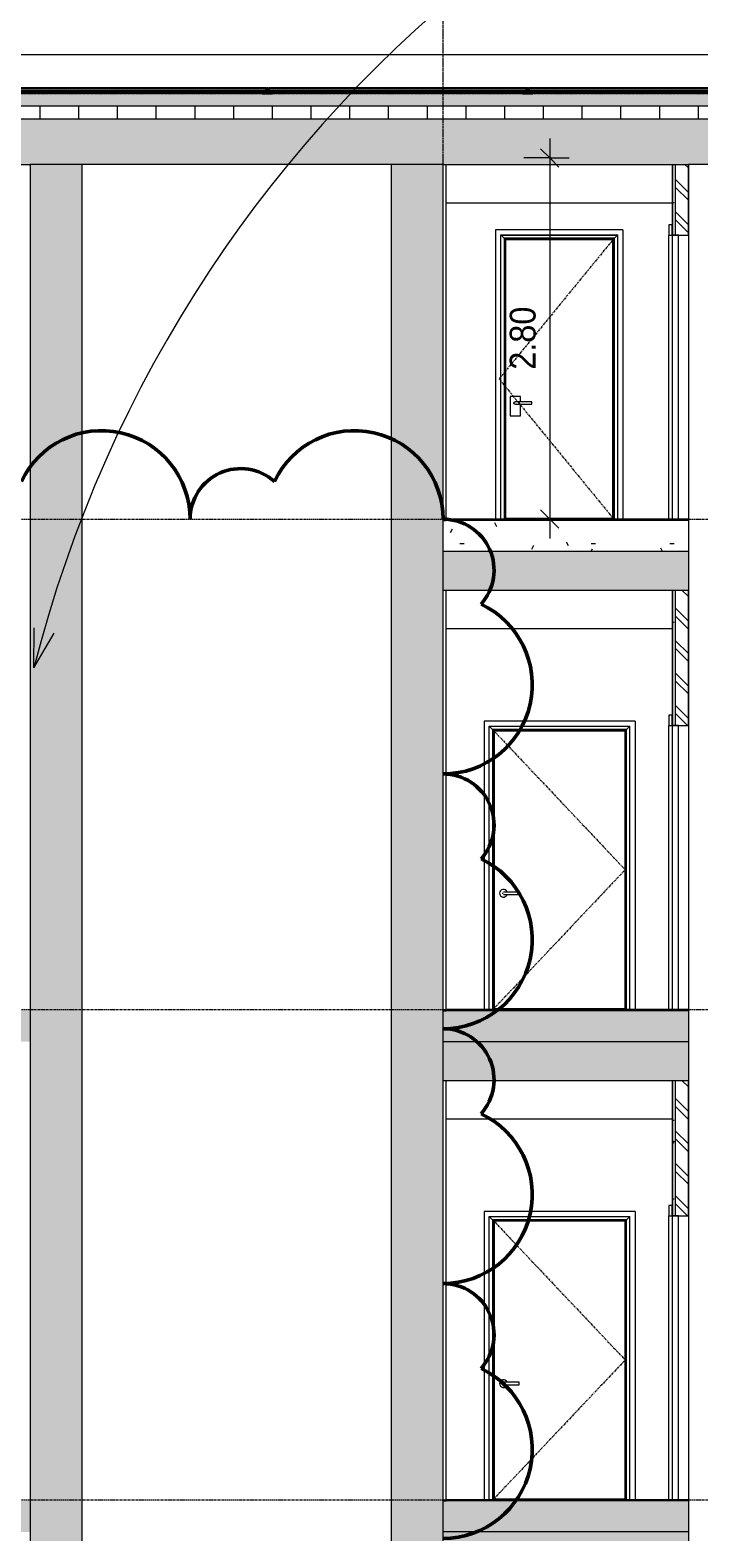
# Model space of a CAD drawing. Header units: millimetres. Extents: x 78096 to 288885, y -20632 to 149556.
# Drawn here: x 224384 to 229567, y 130450 to 142091 of the extents above; entities that cross this region are included whole.
import ezdxf

# ---------------------------------------------------------------- set-up
doc = ezdxf.new("R2010")
doc.units = ezdxf.units.MM
doc.linetypes.add('Centre', pattern=[31.75, 6.35, -4.7625, 15.875, -4.7625])
doc.linetypes.add('Grid Line', pattern=[22.225, 12.7, -3.175, 3.175, -3.175])
for name, color, linetype, lineweight in [('A-ANNO-DIMS', 211, 'Continuous', 9), ('A-ANNO-DIMS-100', 211, 'Continuous', 9), ('A-DETL', 90, 'Continuous', 9), ('A-DETL-GENF', 92, 'Continuous', 9), ('A-DOOR', 31, 'Continuous', 9), ('A-DOOR-FRAM', 31, 'Continuous', 9), ('A-FLOR-FNSH', 192, 'Continuous', 35), ('A-FLOR-LEVL', 51, 'Continuous', 9), ('A-FLOR-MCUT', 51, 'Continuous', 9), ('A-FLOR-PATT', 8, 'Continuous', 35), ('A-GENM', 13, 'Continuous', 9), ('A-WALL', 113, 'Continuous', 9), ('A-WALL-FNSH', 113, 'Continuous', 25), ('A-WALL-PATT', 111, 'Continuous', 25), ('G-ANNO-REVC', 71, 'Continuous', 50), ('G-ANNO-TEXT', 231, 'Continuous', 9), ('S-BEAM', 12, 'Continuous', 9), ('S-COLS', 52, 'Continuous', 9), ('S-GRID', 1, 'Continuous', 9)]:
    doc.layers.add(name, color=color, linetype=linetype, lineweight=lineweight)
doc.styles.add('Arial_1', font='arial.ttf', dxfattribs={"width": 0.9, "height": 200})
doc.dimstyles.new('ADSK_Main_2mm__11', dxfattribs={"dimscale": 304.8, "dimtxt": 204.05188, "dimasz": 0.463911, "dimexe": 0.492126, "dimexo": 0.984252, "dimgap": 0.164042, "dimtad": 1, "dimlfac": 0.001, "dimrnd": 0.01, "dimzin": 0, "dimdsep": 46, "dimtxsty": 'Arial_1', "dimblk1": 'OBLIQUE', "dimblk2": 'OBLIQUE', "dimsah": 1, "dimcen": 0.09, "dimdle": 0.492126, "dimazin": 0, "dimtfac": 1, "dimtdec": 4, "dimtix": 1, "dimtmove": 0, "dimatfit": 3, "dimfxl": 1, "dimtvp": 1, "dimtolj": 1, "dimtzin": 0, "dimlwd": 18, "dimlwe": 18, "dimarcsym": 2})
pattern_1 = [(0, (230762.54, 117385), (812.8, 203.2), [33.528, -576.072, 33.528, -576.072, -3251.2]), (0, (230762.54, 117385), (812.8, 203.2), [-1219.2, 33.528, -1185.672, 33.528, -576.072, -1422.4]), (0, (230762.54, 117385), (812.8, 203.2), [-3048, 33.528, -372.872, 33.528, -982.472]), (120, (231067.34, 117486.6), (-582.3764, 602.3054), [33.528, -576.072, 33.528, -3827.272]), (120, (231067.34, 117486.6), (-582.3764, 602.3054), [-643.128, -576.072, 33.528, -1185.672, -2032]), (120, (231067.34, 117486.6), (-582.3764, 602.3054), [-2438.4, 33.528, -576.072, 33.528, -1388.872]), (120, (231067.34, 117486.6), (-582.3764, 602.3054), [-3081.528, -372.872, 33.528, -982.472]), (240, (231168.94, 117893), (-230.4236, -805.5054), [33.528, -576.072, 33.528, -3827.272]), (240, (231168.94, 117893), (-230.4236, -805.5054), [-643.128, -576.072, 33.528, -1185.672, -2032]), (240, (231168.94, 117893), (-230.4236, -805.5054), [-2438.4, 33.528, -576.072, 33.528, -1388.872]), (240, (231168.94, 117893), (-230.4236, -805.5054), [-3081.528, -372.872, 33.528, -982.472])]
pattern_2 = [(50, (230762.54, 117385), (728.7365, -63.756), [76.2, -838.2]), (355, (230762.54, 117385), (-140.972, 764.228), [60.96, -670.56]), (100.451, (230823.3, 117379.7), (587.77, 700.467), [64.76, -712.36]), (46.184, (230762.5, 117588.2), (1084.316, -168.17), [114.3, -1257.3]), (96.636, (230852.9, 117574.2), (949.61, 989.71), [97.14, -1068.54]), (351.184, (230762.5, 117588.2), (949.62, 989.7), [91.44, -1005.84]), (21, (230864.14, 117537.4), (606.458, -409.0606), [76.2, -838.2]), (326, (230864.14, 117537.4), (247.208, 736.753), [60.96, -670.56]), (71.451, (230914.7, 117503.3), (853.668, 327.685), [64.76, -712.36]), (37.5, (230762.54, 117385), (12.3547, 338.2201), [33.528, -628.904, 33.528, -647.192, -673.1]), (37.5, (230762.54, 117385), (12.3547, 338.2201), [-1343.152, 33.528, -639.572]), (7.5, (230762.54, 117385), (267.279, 400.722), [33.528, -354.584, 33.528, -613.664, -256.54]), (7.5, (230762.54, 117385), (267.279, 400.722), [-1035.304, 33.528, -223.012]), (327.5, (230535.98, 117385), (542.3633, -22.9153), [33.528, -220.472, 33.528, -758.952, -1051.56]), (327.5, (230535.98, 117385), (542.3633, -22.9153), [-1046.48, 33.528, -1018.032]), (317.5, (230434.38, 117385), (592.517, 101.707), [33.528, -296.672, 33.528, -492.76, -746.76]), (317.5, (230434.38, 117385), (592.517, 101.707), [-856.488, 33.528, -713.232])]

# ---------------------------------------------------------------- blocks, each defined once
blk = doc.blocks.new('Direct Shape - M_Concrete-Rectangular Beam_40X60_8398689-4474845-TOMH A-A')
at = {"layer": 'S-BEAM'}
blk.add_line((3663, 133650), (1913, 133650), dxfattribs=at)
blk = doc.blocks.new('Direct Shape - M_Concrete-Rectangular Beam_40X60_8466018-4475029-TOMH A-A')
at = {"layer": 'S-BEAM'}
blk.add_line((3663, 140750), (1913, 140750), dxfattribs=at)
blk = doc.blocks.new('Direct Shape - M_Concrete-Rectangular Beam_40X60_8399578-4475051-TOMH A-A')
at = {"layer": 'S-BEAM'}
blk.add_line((3663, 137450), (1913, 137450), dxfattribs=at)
blk = doc.blocks.new('Risen Solar Pack Solar Panel - Solar Panel-4523712-TOMH A-A')
at = {"layer": 'A-GENM', "lineweight": 25}
for p, q in [((-13581, 141640), (-13585, 141640)), ((-13585, 141640), (-13585, 141600)), ((-13585, 141600), (-13545, 141600)), ((-13581, 141604), (-13581, 141640)), ((-11573, 141637), (-13581, 141637)), ((-13581, 141637), (-13581, 141617)), ((-13581, 141617), (-11573, 141617)), ((-13545, 141604), (-13581, 141604)), ((-12567, 141640), (-13575, 141640)), ((-13575, 141640), (-13575, 141622)), ((-13575, 141622), (-12587, 141622)), ((-13545, 141600), (-13545, 141604)), ((-12587, 141622), (-11579, 141622)), ((-11579, 141640), (-12567, 141640)), ((-11573, 141604), (-11609, 141604)), ((-11609, 141604), (-11609, 141600)), ((-11609, 141600), (-11569, 141600)), ((-11579, 141622), (-11579, 141640)), ((-11573, 141640), (-11573, 141604)), ((-11569, 141640), (-11573, 141640)), ((-11573, 141617), (-11573, 141637)), ((-11569, 141600), (-11569, 141640))]:
    blk.add_line(p, q, dxfattribs=at)
at = {"layer": 'A-GENM'}
for p, q in [((-13575, 141640), (-13581, 141640)), ((-11609, 141604), (-13545, 141604)), ((-11573, 141640), (-11579, 141640))]:
    blk.add_line(p, q, dxfattribs=at)
blk = doc.blocks.new('ZZ-D - Internal Door - 900 x 2200_TYPE GENERAL-4922911-TOMH A-A')
at = {"layer": 'A-DOOR'}
for p, q in [((2295, 140543), (2295, 138300)), ((3281, 140543), (2295, 140543)), ((3281, 140543), (3281, 138300)), ((2335, 138300), (2335, 140503)), ((2335, 140503), (3241, 140503)), ((2361, 140477), (2335, 140503)), ((2361, 140477), (2361, 138300)), ((3215, 140477), (2361, 140477)), ((2365, 140473), (2365, 138300)), ((3211, 140473), (2365, 140473)), ((2372, 140466), (2372, 138308)), ((3204, 140466), (2372, 140466)), ((3204, 138308), (3204, 140466)), ((3211, 138300), (3211, 140473)), ((3241, 140503), (3215, 140477)), ((3215, 138300), (3215, 140477)), ((3241, 138300), (3241, 140503)), ((2407, 139250), (2407, 139100)), ((2487, 139250), (2407, 139250)), ((2487, 139210), (2487, 139250)), ((2481, 139210), (2447, 139210)), ((2447, 139190), (2481, 139190)), ((2575, 139210), (2481, 139210)), ((2481, 139190), (2575, 139190)), ((2487, 139100), (2487, 139190)), ((2407, 139100), (2487, 139100)), ((2372, 138308), (3204, 138308))]:
    blk.add_line(p, q, dxfattribs=at)
at = {"layer": 'A-DOOR', "linetype": 'Centre'}
for p, q in [((3204, 140466), (2322, 139387)), ((2322, 139387), (3204, 138308))]:
    blk.add_line(p, q, dxfattribs=at)
at = {"layer": 'A-DOOR'}
for start_param, end_param in [(4.712389, 6.283185), (3.141593, 4.712389)]:
    blk.add_ellipse((2575, 139200), major_axis=(0, 10), ratio=0.104556, start_param=start_param, end_param=end_param, dxfattribs=at)
for points, knots in [([(2365, 140473), (2365, 140473), (2365, 140473), (2364, 140474), (2364, 140474), (2363, 140475), (2362, 140476), (2361, 140477)], [-1, -1, -1, -1, -0.75, -0.625, -0.5, -0.25, 0, 0, 0, 0]), ([(3215, 140477), (3214, 140476), (3213, 140475), (3212, 140474), (3212, 140474), (3211, 140473), (3211, 140473), (3211, 140473)], [0, 0, 0, 0, 0.25, 0.5, 0.625, 0.75, 1, 1, 1, 1]), ([(2437, 139200), (2437, 139201), (2437, 139203), (2438, 139205), (2439, 139206), (2440, 139207), (2441, 139208), (2442, 139209), (2443, 139209), (2443, 139209), (2444, 139209), (2445, 139210), (2446, 139210), (2447, 139210), (2447, 139210)], [0, 0, 0, 0, 0.0833333, 0.1666667, 0.2083333, 0.25, 0.2916667, 0.3333333, 0.3541667, 0.375, 0.3958333, 0.4166667, 0.4583333, 0.5, 0.5, 0.5, 0.5]), ([(2447, 139190), (2447, 139190), (2446, 139190), (2446, 139190), (2445, 139190), (2444, 139190), (2444, 139191), (2443, 139191), (2442, 139191), (2441, 139192), (2441, 139192), (2440, 139193), (2439, 139194), (2438, 139195), (2437, 139197), (2437, 139199), (2437, 139200)], [0.5, 0.5, 0.5, 0.5, 0.5208333, 0.5416667, 0.5625, 0.5833333, 0.6041667, 0.625, 0.6666667, 0.6875, 0.7083333, 0.75, 0.7916667, 0.8333333, 0.9166667, 1, 1, 1, 1]), ([(2480, 139200), (2480, 139202), (2480, 139205), (2480, 139208), (2481, 139210), (2481, 139210), (2481, 139210)], [0, 0, 0, 0, 0.1666667, 0.3333333, 0.4166667, 0.5, 0.5, 0.5, 0.5])]:
    blk.add_open_spline(points, degree=3, knots=knots, dxfattribs=at)
blk.add_open_spline([(2481, 139190), (2481, 139190), (2481, 139190), (2480, 139191), (2480, 139193), (2480, 139195), (2480, 139197), (2480, 139199), (2480, 139200)], degree=3, dxfattribs=at)
at = {"layer": 'A-DOOR-FRAM'}
for p, q in [((2338, 140500), (3238, 140500)), ((2370, 140468), (2370, 138300)), ((3206, 140468), (2370, 140468)), ((3206, 140468), (3206, 138300)), ((3238, 140500), (3238, 138300)), ((2389, 138300), (2389, 138308)), ((3187, 138308), (3187, 138300))]:
    blk.add_line(p, q, dxfattribs=at)
blk = doc.blocks.new('M_Door-Double-Flush_Panel - TYPE I - FLASH PANEL DOOR - 100 X 2200-4823166-TOMH A-A')
at = {"layer": 'A-DOOR'}
blk.add_line((3638, 90000), (3638, 92200), dxfattribs=at)
blk = doc.blocks.new('M_Door-Double-Flush_Panel - TYPE I - FLASH PANEL DOOR - 100 X 2200-V214-TOMH A-A')
at = {"layer": 'A-DOOR'}
for p, q in [((3638, 92280), (3638, 92200)), ((3663, 92280), (3638, 92280)), ((3638, 92200), (3663, 92200)), ((3663, 92200), (3663, 92280))]:
    blk.add_line(p, q, dxfattribs=at)
at = {"layer": 'A-DOOR', "lineweight": 18}
for p, q in [((3663, 92200), (3663, 90000)), ((3713, 92200), (3663, 92200)), ((3713, 90000), (3713, 92200)), ((3663, 90000), (3713, 90000))]:
    blk.add_line(p, q, dxfattribs=at)
blk = doc.blocks.new('Doors_IntSgl - 1000x2200-V224-TOMH A-A')
at = {"layer": 'A-DOOR'}
for p, q in [((2206, 98735), (2206, 96500)), ((3376, 98735), (2206, 98735)), ((3376, 98735), (3376, 96500)), ((2246, 96500), (2246, 98695)), ((2246, 98695), (3336, 98695)), ((2272, 98669), (2246, 98695)), ((2272, 98669), (2272, 96500)), ((3310, 98669), (2272, 98669)), ((2276, 98665), (2276, 96500)), ((3306, 98665), (2276, 98665)), ((2283, 98658), (2283, 96508)), ((3299, 98658), (2283, 98658)), ((3299, 96508), (3299, 98658)), ((3306, 96500), (3306, 98665)), ((3336, 98695), (3310, 98669)), ((3310, 96500), (3310, 98669)), ((3336, 96500), (3336, 98695)), ((2478, 97410), (2373, 97410)), ((2373, 97390), (2478, 97390)), ((2478, 97400), (2478, 97410)), ((2478, 97390), (2478, 97400)), ((2283, 96508), (3299, 96508))]:
    blk.add_line(p, q, dxfattribs=at)
at = {"layer": 'A-DOOR', "linetype": 'Centre'}
for p, q in [((2283, 98658), (3299, 97583)), ((3299, 97583), (2283, 96508))]:
    blk.add_line(p, q, dxfattribs=at)
at = {"layer": 'A-DOOR', "flags": 128}
for points in [[(2373, 97410), (2372, 97410), (2371, 97410), (2371, 97410), (2370, 97410), (2370, 97410), (2369, 97410), (2368, 97410), (2368, 97410), (2367, 97410), (2367, 97410), (2366, 97410), (2366, 97410), (2365, 97410), (2365, 97410), (2364, 97410), (2364, 97410), (2363, 97410), (2363, 97410), (2362, 97410), (2362, 97410), (2361, 97410), (2361, 97410), (2361, 97410), (2360, 97410), (2360, 97410), (2360, 97410), (2359, 97410), (2359, 97410), (2359, 97410), (2359, 97410), (2358, 97410), (2358, 97410), (2358, 97410), (2358, 97410), (2358, 97410), (2358, 97410), (2358, 97410), (2358, 97410), (2358, 97410)], [(2358, 97390), (2358, 97390), (2358, 97390), (2358, 97390), (2358, 97390), (2358, 97390), (2358, 97390), (2358, 97390), (2358, 97390), (2359, 97390), (2359, 97390), (2359, 97390), (2359, 97390), (2360, 97390), (2360, 97390), (2360, 97390), (2361, 97390), (2361, 97390), (2361, 97390), (2362, 97390), (2362, 97390), (2363, 97390), (2363, 97390), (2363, 97390), (2364, 97390), (2364, 97390), (2365, 97390), (2365, 97390), (2366, 97390), (2367, 97390), (2367, 97390), (2368, 97390), (2368, 97390), (2369, 97390), (2369, 97390), (2370, 97390), (2371, 97390), (2371, 97390), (2372, 97390), (2372, 97390), (2373, 97390)]]:
    blk.add_lwpolyline(points, dxfattribs=at)
at = {"layer": 'A-DOOR'}
for centre, radius, start, end in [((2355, 97400), 30, 19.6343, 180), ((2355, 97400), 30, 180, 340.4367), ((2358, 97400), 10, 150, 180), ((2358, 97400), 10, 180, 210), ((2358, 97400), 10, 90, 105), ((2358, 97400), 10, 255, 270)]:
    blk.add_arc(centre, radius, start, end, dxfattribs=at)
for points, knots in [([(2276, 98665), (2275, 98665), (2275, 98665), (2275, 98666), (2274, 98666), (2273, 98667), (2272, 98668), (2272, 98669)], [-1, -1, -1, -1, -0.75, -0.625, -0.5, -0.25, 0, 0, 0, 0]), ([(3310, 98669), (3309, 98668), (3308, 98667), (3307, 98666), (3306, 98666), (3306, 98665), (3306, 98665), (3306, 98665)], [0, 0, 0, 0, 0.25, 0.5, 0.625, 0.75, 1, 1, 1, 1])]:
    blk.add_open_spline(points, degree=3, knots=knots, dxfattribs=at)
at = {"layer": 'A-DOOR-FRAM'}
for p, q in [((2281, 98660), (2281, 96500)), ((3301, 98660), (2281, 98660)), ((3301, 98660), (3301, 96500)), ((2300, 96500), (2300, 96508)), ((3282, 96508), (3282, 96500))]:
    blk.add_line(p, q, dxfattribs=at)
blk = doc.blocks.new('DIMBLOCK1-TOMH A-A')
at = {"layer": 'A-ANNO-DIMS-100', "lineweight": 18}
for p, q in [((228411, 141250), (228411, 138150)), ((228411, 141100), (228211, 141100)), ((228411, 141100), (228340, 141171)), ((228411, 141100), (228481, 141029)), ((228411, 141100), (228561, 141100)), ((228411, 138300), (228211, 138300)), ((228411, 138300), (228340, 138371)), ((228411, 138300), (228481, 138229)), ((228411, 138300), (228561, 138300))]:
    blk.add_line(p, q, dxfattribs=at)
at = {"layer": 'A-ANNO-DIMS-100', "color": 0, "lineweight": 18, "insert": (228101, 139458), "char_height": 200, "width": 580.14, "attachment_point": 1, "rotation": 90, "line_spacing_factor": 0.941778, "style": 'Arial_1'}
blk.add_mtext('2.80', dxfattribs=at)
blk = doc.blocks.new('_Oblique')
at = {"color": 0, "linetype": 'ByBlock', "lineweight": -2}
blk.add_line((-0.5, -0.5), (0.5, 0.5), dxfattribs=at)
blk = doc.blocks.new('Family - ___-4988021-TOMH A-A')
at = {"layer": 'G-ANNO-REVC'}
for centre, radius, start, end in [((-758, 138300), 686, 360, 154.7912), ((1202, 138300), 686, 360, 154.7912), ((320, 138300), 392, 48.1897, 180), ((1888, 137905), 395, 318.1897, 90), ((1888, 137016), 691, 270, 64.7912), ((1888, 135930), 395, 318.1897, 90), ((1888, 135041), 691, 270, 64.7912), ((1888, 133955), 395, 318.1897, 90), ((1888, 133066), 691, 270, 64.7912), ((1888, 131980), 395, 318.1897, 90), ((1888, 131091), 691, 270, 64.7912)]:
    blk.add_arc(centre, radius, start, end, dxfattribs=at)

msp = doc.modelspace()

# ---------------------------------------------------------------- hatches: boundary and pattern name
at = {"layer": 'A-DETL-GENF'}
h = msp.add_hatch(dxfattribs=at)
h.set_pattern_fill('FP_7', color=50, style=0, pattern_type=2)
h.set_pattern_definition(pattern_2)
h.paths.add_polyline_path([(212234.399, 140750), (212234.399, 141050), (230084.458, 141050), (230084.458, 141100), (235562.365, 141100), (235562.365, 141900), (235362.365, 141900), (235362.365, 141400), (212234.399, 141400), (212234.399, 141550), (211834.399, 141550), (211834.399, 141400), (211284.345, 141400), (211284.345, 141900), (211084.345, 141900), (211084.345, 141100), (211834.213, 141100), (211834.213, 140750), (212190.132, 140750)])
h = msp.add_hatch(dxfattribs=at)
h.set_pattern_fill('FP_7', color=50, style=0, pattern_type=2)
h.set_pattern_definition(pattern_2)
h.paths.add_polyline_path([(224784.569, 82800), (224784.569, 141050), (224384.569, 141050), (224384.569, 82800)])
h = msp.add_hatch(dxfattribs=at)
h.set_pattern_fill('FP_7', color=50, style=0, pattern_type=2)
h.set_pattern_definition(pattern_2)
h.paths.add_polyline_path([(227184.412, 82800), (227584.412, 82800), (227584.412, 141050), (227184.412, 141050), (227184.412, 82884.048)])
h = msp.add_hatch(dxfattribs=at)
h.set_pattern_fill('FP_7', color=50, style=0, pattern_type=2)
h.set_pattern_definition(pattern_2)
h.paths.add_polyline_path([(244384.346, 136635), (244384.346, 138557.592), (244184.346, 138557.592), (244184.346, 138050), (241734.387, 138050), (241734.387, 138250), (241334.387, 138250), (241334.387, 138050), (230084.458, 138050), (230084.458, 137750), (241324.621, 137750), (241324.621, 137450), (241734.387, 137450), (241734.387, 137750), (244184.346, 137750), (244184.346, 136635)])
h.paths.add_polyline_path([(212190.132, 137450), (212234.399, 137450), (212234.399, 137750), (217784.412, 137750), (217784.412, 138050), (212234.399, 138050), (212234.399, 138250), (211834.399, 138250), (211834.399, 138050), (207534.458, 138050), (207534.458, 138500), (207334.458, 138500), (207334.458, 137750), (211834.399, 137750), (211834.399, 137450)])
h.paths.add_polyline_path([(227584.412, 137750), (229484.553, 137750), (229484.553, 138050), (227584.412, 138050), (227584.412, 137840.097)])
h = msp.add_hatch(dxfattribs=at)
h.set_pattern_fill('FP_7', color=50, style=0, pattern_type=2)
h.set_pattern_definition(pattern_2)
h.paths.add_polyline_path([(244384.346, 132811.765), (244384.346, 134970.909), (244184.346, 134970.909), (244184.346, 134250), (241734.387, 134250), (241734.387, 134450), (241334.387, 134450), (241334.387, 134250), (230084.458, 134250), (230084.458, 133950), (241324.621, 133950), (241324.621, 133650), (241734.387, 133650), (241734.387, 133950), (244184.346, 133950), (244184.346, 132811.765)])
h.paths.add_polyline_path([(212190.132, 133650), (212234.399, 133650), (212234.399, 133950), (217784.412, 133950), (217784.412, 134250), (212234.399, 134250), (212234.399, 134450), (211834.399, 134450), (211834.399, 134250), (207534.458, 134250), (207534.458, 134700), (207334.458, 134700), (207334.458, 133950), (211834.399, 133950), (211834.399, 133650)])
h.paths.add_polyline_path([(227584.412, 133950), (229484.553, 133950), (229484.553, 134250), (227584.412, 134250), (227584.412, 134071.682)])
h.paths.add_polyline_path([(229684.27, 133950), (229684.458, 133950), (229684.27, 134071.682)])
h = msp.add_hatch(dxfattribs=at)
h.set_pattern_fill('FP_7', color=50, style=0, pattern_type=2)
h.set_pattern_definition(pattern_2)
h.paths.add_polyline_path([(244184.346, 128613.164), (244384.346, 128613.164), (244384.346, 131245.845), (244184.346, 131245.371), (244184.346, 130450), (241734.387, 130450), (241734.387, 130650), (241334.387, 130650), (241334.387, 130450), (230084.458, 130450), (230084.458, 130150), (241324.621, 130150), (241324.621, 129850), (241734.387, 129850), (241734.387, 130150), (244184.346, 130150), (244184.346, 128733.094)])
h.paths.add_polyline_path([(212190.132, 129850), (212234.399, 129850), (212234.399, 130150), (217784.412, 130150), (217784.412, 130450), (212234.399, 130450), (212234.399, 130650), (211834.399, 130650), (211834.399, 130450), (207534.458, 130450), (207534.458, 130900), (207334.458, 130900), (207334.458, 130150), (211834.399, 130150), (211834.399, 129850)])
h.paths.add_polyline_path([(227584.412, 130150), (229484.553, 130150), (229484.553, 130450), (227584.412, 130450), (227584.412, 130303.267)])
h.paths.add_polyline_path([(229684.27, 130150), (229684.458, 130150), (229684.27, 130303.267)])
at = {"layer": 'A-FLOR-PATT', "lineweight": 9}
h = msp.add_hatch(dxfattribs=at)
h.set_pattern_fill('FP_2', color=256, style=0, pattern_type=2)
h.set_pattern_definition(pattern_1)
h.paths.add_polyline_path([(234794.872, 141500), (235337.365, 141500), (235337.365, 141600), (211309.389, 141600), (211309.389, 141500), (211834.399, 141500), (211834.399, 141550), (212234.399, 141550), (212234.399, 141500), (234391.215, 141500)])
h = msp.add_hatch(dxfattribs=at)
h.set_pattern_fill('FP_44', color=256, style=0, pattern_type=2)
h.set_pattern_definition([(0, (230762.54, 117385), (0, 300), []), (90, (230762.54, 117385), (-300, 2e-14), [])])
h.paths.add_polyline_path([(235337.365, 141400), (235337.365, 141500), (212234.399, 141500), (212234.399, 141400), (234794.872, 141400)])
h.paths.add_polyline_path([(211382.82, 141400), (211834.399, 141400), (211834.399, 141500), (211309.389, 141500), (211309.389, 141400)])
h = msp.add_hatch(dxfattribs=at)
h.set_pattern_fill('FP_2', color=256, style=0, pattern_type=2)
h.set_pattern_definition(pattern_1)
h.paths.add_polyline_path([(211334.389, 138050), (211834.345, 138050), (211834.345, 138290), (211334.389, 138290), (211334.389, 138154.131)])
h.paths.add_polyline_path([(212234.399, 138050), (217784.412, 138050.12), (217784.412, 138290), (212861.37, 138290), (212861.37, 138250), (212234.399, 138250), (212234.399, 138058.386)])
h.paths.add_polyline_path([(229484.553, 138050), (229484.553, 138290), (227584.424, 138290), (227584.424, 138050), (229143.687, 138050)])
h.paths.add_polyline_path([(223492.502, 138050), (224384.412, 138050), (224384.412, 138290), (222834.424, 138290), (222834.424, 138050)])
h.paths.add_polyline_path([(218209.424, 138050), (218209.424, 138290), (218184.424, 138290), (218184.424, 138050)])
h.paths.add_polyline_path([(212059.345, 138250), (212059.345, 138290), (212034.345, 138290), (212034.345, 138250), (212055.179, 138250)])
h = msp.add_hatch(dxfattribs=at)
h.set_pattern_fill('FP_2', color=256, style=0, pattern_type=2)
h.set_pattern_definition(pattern_1)
h.paths.add_polyline_path([(229484.553, 134250), (229484.553, 134490), (227584.424, 134490), (227584.424, 134250), (229143.687, 134250)])
h.paths.add_polyline_path([(212234.399, 134250), (216484.346, 134250), (216484.346, 134490), (212034.345, 134490), (212034.345, 134450), (212234.399, 134450), (212234.399, 134260.85)])
h.paths.add_polyline_path([(242135.279, 134250), (242135.279, 134490), (230084.458, 134490), (230084.458, 134250), (241334.387, 134250), (241334.387, 134450), (241734.387, 134450), (241734.387, 134250), (242060.681, 134250)])
h.paths.add_polyline_path([(229684.27, 134250), (229684.458, 134250), (229684.27, 134385.716)])
h.paths.add_polyline_path([(216584.346, 134250), (217784.412, 134250.12), (217784.412, 134490), (216584.346, 134490), (216584.346, 134385.716)])
h.paths.add_polyline_path([(224384.412, 134250), (224384.412, 134490), (222834.424, 134490), (222834.424, 134250), (224299.814, 134250)])
h.paths.add_polyline_path([(218184.424, 134250), (218209.424, 134250), (218209.424, 134490), (218184.424, 134490), (218184.424, 134385.716)])
h = msp.add_hatch(dxfattribs=at)
h.set_pattern_fill('FP_2', color=256, style=0, pattern_type=2)
h.set_pattern_definition(pattern_1)
h.paths.add_polyline_path([(235198.528, 130450), (241334.387, 130450), (241334.387, 130650), (241734.387, 130650), (241734.387, 130450), (242135.279, 130450), (242135.279, 130690), (230084.458, 130690), (230084.458, 130450), (234794.872, 130450)])
h.paths.add_polyline_path([(227932.718, 130450), (229484.553, 130450), (229484.553, 130690), (227584.424, 130690), (227584.424, 130450)])
h.paths.add_polyline_path([(212234.399, 130450), (216484.346, 130450), (216484.346, 130690), (212034.345, 130690), (212034.345, 130650), (212234.399, 130650), (212234.399, 130460.85)])
h.paths.add_polyline_path([(224384.412, 130450), (224384.412, 130690), (222834.424, 130690), (222834.424, 130450), (224299.814, 130450)])
h.paths.add_polyline_path([(229684.27, 130450), (229684.458, 130450), (229684.27, 130617.302)])
h.paths.add_polyline_path([(216584.346, 130450), (217784.412, 130450.003), (217784.412, 130690), (216584.346, 130690), (216584.346, 130617.302)])
h.paths.add_polyline_path([(218184.424, 130450), (218209.424, 130450), (218209.424, 130690), (218184.424, 130690), (218184.424, 130617.302)])
at = {"layer": 'A-WALL-PATT', "lineweight": 9}
h = msp.add_hatch(dxfattribs=at)
h.set_pattern_fill('FP_2', color=256, style=0, pattern_type=2)
h.set_pattern_definition(pattern_1)
h.paths.add_polyline_path([(229364.458, 140500), (229384.458, 140500), (229384.458, 141050), (229364.458, 141050), (229364.458, 140666.408)])
h = msp.add_hatch(dxfattribs=at)
h.set_pattern_fill('FP_45', color=256, angle=-225, style=0, pattern_type=2)
h.set_pattern_definition([(315, (229359.46, 139700), (125.724, 125.724), []), (315, (229549.96, 139700), (125.724, 125.724), [])])
h.paths.add_polyline_path([(229384.458, 140500), (229484.458, 140500), (229484.458, 141050), (229384.458, 141050), (229384.458, 140666.408)])
h = msp.add_hatch(dxfattribs=at)
h.set_pattern_fill('FP_2', color=256, style=0, pattern_type=2)
h.set_pattern_definition(pattern_1)
h.paths.add_polyline_path([(229384.458, 136700), (229384.458, 137750), (229364.458, 137750), (229364.458, 136700)])
h = msp.add_hatch(dxfattribs=at)
h.set_pattern_fill('FP_59', color=256, angle=-225, style=0, pattern_type=2)
h.set_pattern_definition([(315, (229359.46, 136125), (125.724, 125.724), []), (315, (229549.96, 136125), (125.724, 125.724), [])])
h.paths.add_polyline_path([(229484.458, 136700), (229484.458, 137750), (229384.458, 137750), (229384.458, 136700)])
h = msp.add_hatch(dxfattribs=at)
h.set_pattern_fill('FP_2', color=256, style=0, pattern_type=2)
h.set_pattern_definition(pattern_1)
h.paths.add_polyline_path([(229384.458, 132900), (229384.458, 133950), (229364.458, 133950), (229364.458, 132900)])
h = msp.add_hatch(dxfattribs=at)
h.set_pattern_fill('FP_57', color=256, angle=-225, style=0, pattern_type=2)
h.set_pattern_definition([(315, (229359.46, 132325), (125.724, 125.724), []), (315, (229549.96, 132325), (125.724, 125.724), [])])
h.paths.add_polyline_path([(229484.458, 132900), (229484.458, 133950), (229384.458, 133950), (229384.458, 132900)])
at = {"layer": 'S-COLS'}
h = msp.add_hatch(dxfattribs=at)
h.set_pattern_fill('FP_1', color=256, style=0, pattern_type=2)
h.set_pattern_definition([(50, (230762.54, 117385), (364.368, -31.8783), [38.1, -419.1]), (355, (230762.54, 117385), (-70.486, 382.1133), [30.48, -335.28]), (100.451, (230792.9, 117382.34), (293.885, 350.2334), [32.38, -356.18]), (46.184, (230762.54, 117486.6), (542.1585, -84.086), [57.15, -628.65]), (96.636, (230807.7, 117479.6), (474.805, 494.855), [48.57, -534.27]), (351.184, (230762.54, 117486.6), (474.81, 494.85), [45.72, -502.92]), (21, (230813.34, 117461.2), (303.2285, -204.5305), [38.1, -419.1]), (326, (230813.34, 117461.2), (123.604, 368.376), [30.48, -335.28]), (71.451, (230838.6, 117444.16), (426.834, 163.8427), [32.38, -356.18]), (37.5, (230762.54, 117385), (6.17665, 169.11015), [16.764, -314.452, 16.764, -323.596, -336.55]), (37.5, (230762.54, 117385), (6.17665, 169.11015), [-671.576, 16.764, -319.786]), (7.5, (230762.54, 117385), (133.6389, 200.3615), [16.764, -177.292, 16.764, -306.832, -128.27]), (7.5, (230762.54, 117385), (133.6389, 200.3615), [-517.652, 16.764, -111.506]), (327.5, (230649.26, 117385), (271.1818, -11.45836), [16.764, -110.236, 16.764, -379.476, -525.78]), (327.5, (230649.26, 117385), (271.1818, -11.45836), [-523.24, 16.764, -509.016]), (317.5, (230598.46, 117385), (296.2585, 50.8528), [16.764, -148.336, 16.764, -246.38, -373.38]), (317.5, (230598.46, 117385), (296.2585, 50.8528), [-428.244, 16.764, -356.616])])
h.paths.add_polyline_path([(224384.412, 86400), (224384.569, 86400), (224384.412, 86590)])
h.paths.add_polyline_path([(224384.412, 93000), (224384.569, 93000), (224384.412, 93240)])
h.paths.add_polyline_path([(224384.412, 100050), (224384.569, 100050), (224384.412, 100155.949)])
h.paths.add_polyline_path([(224384.412, 103850), (224384.569, 103850), (224384.412, 103924.364)])
h.paths.add_polyline_path([(224384.412, 107650), (224384.569, 107650), (224384.412, 107692.779)])
h.paths.add_polyline_path([(224384.412, 111450), (224384.569, 111450), (224384.412, 111461.193)])
h.paths.add_polyline_path([(224384.412, 115250), (224384.569, 115250.094), (224384.412, 115490)])
h.paths.add_polyline_path([(224384.412, 119050), (224384.569, 119050.094), (224384.412, 119290)])
h.paths.add_polyline_path([(224384.412, 122850), (224384.569, 122850.094), (224384.412, 123080.472)])
h.paths.add_polyline_path([(224384.412, 126650), (224384.569, 126650.094), (224384.412, 126848.887)])
h.paths.add_polyline_path([(224384.412, 130450), (224384.569, 130450.094), (224384.412, 130617.302)])
h.paths.add_polyline_path([(224384.412, 134250), (224384.569, 134250.094), (224384.412, 134385.716)])

# ---------------------------------------------------------------- linework, layer by layer
at = {"layer": 'A-DETL', "lineweight": 18}
for p, q in [((235362.365, 141400), (212234.399, 141400)), ((218184.412, 141050), (224384.569, 141050)), ((224784.569, 141050), (224384.569, 141050)), ((224384.569, 141050), (224384.569, 82800)), ((227184.412, 141050), (224784.569, 141050)), ((224784.569, 141050), (224784.569, 82800)), ((227584.412, 141050), (227184.412, 141050)), ((227184.412, 82800), (227184.412, 141050)), ((227584.412, 141050), (229484.553, 141050)), ((227584.412, 82800), (227584.412, 141050)), ((229684.27, 141050), (229484.553, 141050)), ((229484.553, 141050), (229484.553, 82800)), ((229484.553, 138050), (227584.412, 138050)), ((227584.412, 137750), (229484.553, 137750)), ((229484.553, 134250), (227584.412, 134250)), ((227584.412, 133950), (229484.553, 133950)), ((229484.553, 130450), (227584.412, 130450))]:
    msp.add_line(p, q, dxfattribs=at)
at = {"layer": 'A-FLOR-FNSH', "color": 7, "lineweight": 18}
for p, q in [((235337.365, 141600), (211309.389, 141600)), ((229484.553, 138300), (227609.424, 138300)), ((229484.553, 134500), (227609.424, 134500)), ((229484.553, 130700), (227609.424, 130700))]:
    msp.add_line(p, q, dxfattribs=at)
at = {"layer": 'A-FLOR-LEVL', "linetype": 'Centre'}
for p, q in [((192334.611, 141600), (278486.268, 141600)), ((192334.611, 138300), (278486.268, 138300)), ((192334.611, 134500), (278486.268, 134500)), ((192334.611, 130700), (278486.268, 130700))]:
    msp.add_line(p, q, dxfattribs=at)
at = {"layer": 'A-FLOR-MCUT', "lineweight": 18}
for p, q in [((235337.365, 141500), (212234.399, 141500)), ((227609.424, 138300), (227609.424, 138290)), ((229484.553, 138290), (227609.424, 138290)), ((227609.424, 134500), (227609.424, 134490)), ((229484.553, 134490), (227609.424, 134490)), ((227609.424, 130700), (227609.424, 130690)), ((229484.553, 130690), (227609.424, 130690))]:
    msp.add_line(p, q, dxfattribs=at)
at = {"layer": 'A-GENM'}
for p, q in [((229359.458, 137450), (227609.424, 137450)), ((229359.458, 133650), (227609.424, 133650))]:
    msp.add_line(p, q, dxfattribs=at)
at = {"layer": 'A-WALL', "lineweight": 18}
for p, q in [((235337.365, 141900), (211309.345, 141900)), ((229364.458, 140500), (229364.458, 141050)), ((229384.458, 140500), (229384.458, 141050)), ((229484.458, 140500), (229484.458, 141050)), ((227584.424, 138290), (227609.424, 138290)), ((229364.458, 136700), (229364.458, 137750)), ((229384.458, 136700), (229384.458, 137750)), ((229484.458, 136700), (229484.458, 137750)), ((227584.424, 134490), (227609.424, 134490)), ((229364.458, 132900), (229364.458, 133950)), ((229384.458, 132900), (229384.458, 133950)), ((229484.458, 132900), (229484.458, 133950)), ((227584.424, 130690), (227609.424, 130690))]:
    msp.add_line(p, q, dxfattribs=at)
at = {"layer": 'A-WALL', "color": 7, "lineweight": 18}
for p, q in [((229364.458, 140500), (229484.458, 140500)), ((229364.458, 136700), (229484.458, 136700)), ((229364.458, 132900), (229484.458, 132900))]:
    msp.add_line(p, q, dxfattribs=at)
at = {"layer": 'A-WALL-FNSH', "color": 7, "lineweight": 18}
for p, q in [((227609.424, 138300), (227609.424, 141050)), ((229359.458, 141050), (229359.458, 140500)), ((229359.458, 140500), (229364.458, 140500)), ((227609.424, 134500), (227609.424, 137750)), ((229359.458, 137750), (229359.458, 136700)), ((229359.458, 136700), (229364.458, 136700)), ((227609.424, 130700), (227609.424, 133950)), ((229359.458, 133950), (229359.458, 132900)), ((229359.458, 132900), (229364.458, 132900))]:
    msp.add_line(p, q, dxfattribs=at)
at = {"layer": 'G-ANNO-TEXT', "color": 1}
for q in [(224415.144, 137458.621), (224570.36, 137416.73)]:
    msp.add_line((224414.583, 137148.039), q, dxfattribs=at)
msp.add_arc((234174.138, 134669.421), 10069.382, 90, 165.7499673, dxfattribs=at)
at = {"layer": 'S-GRID', "linetype": 'Grid Line'}
msp.add_line((227584.412, 78125.107), (227584.412, 148256.175), dxfattribs=at)

# ---------------------------------------------------------------- block references
at = {"layer": 'A-DOOR'}
for name, p in [('M_Door-Double-Flush_Panel - TYPE I - FLASH PANEL DOOR - 100 X 2200-V214-TOMH A-A', (225696.36, 48300)), ('M_Door-Double-Flush_Panel - TYPE I - FLASH PANEL DOOR - 100 X 2200-V214-TOMH A-A', (225696.36, 48300)), ('M_Door-Double-Flush_Panel - TYPE I - FLASH PANEL DOOR - 100 X 2200-4823166-TOMH A-A', (225696.36, 48300)), ('M_Door-Double-Flush_Panel - TYPE I - FLASH PANEL DOOR - 100 X 2200-4823166-TOMH A-A', (225696.36, 48300)), ('M_Door-Double-Flush_Panel - TYPE I - FLASH PANEL DOOR - 100 X 2200-V214-TOMH A-A', (225696.36, 44500)), ('M_Door-Double-Flush_Panel - TYPE I - FLASH PANEL DOOR - 100 X 2200-4823166-TOMH A-A', (225696.36, 44500)), ('M_Door-Double-Flush_Panel - TYPE I - FLASH PANEL DOOR - 100 X 2200-V214-TOMH A-A', (225696.36, 40700)), ('M_Door-Double-Flush_Panel - TYPE I - FLASH PANEL DOOR - 100 X 2200-4823166-TOMH A-A', (225696.36, 40700))]:
    msp.add_blockref(name, p, dxfattribs=at)
at = {"layer": 'A-DOOR-FRAM'}
for name, p in [('ZZ-D - Internal Door - 900 x 2200_TYPE GENERAL-4922911-TOMH A-A', (225696.455, 0)), ('Doors_IntSgl - 1000x2200-V224-TOMH A-A', (225696.455, 38000)), ('Doors_IntSgl - 1000x2200-V224-TOMH A-A', (225696.455, 34200))]:
    msp.add_blockref(name, p, dxfattribs=at)
at = {"layer": 'A-GENM'}
for p in [(237792.455, 0), (239808.455, 0), (241824.455, 0)]:
    msp.add_blockref('Risen Solar Pack Solar Panel - Solar Panel-4523712-TOMH A-A', p, dxfattribs=at)
at = {"layer": 'G-ANNO-REVC'}
msp.add_blockref('Family - ___-4988021-TOMH A-A', (225696.455, 0), dxfattribs=at)
at = {"layer": 'S-BEAM'}
for name in ['Direct Shape - M_Concrete-Rectangular Beam_40X60_8466018-4475029-TOMH A-A', 'Direct Shape - M_Concrete-Rectangular Beam_40X60_8399578-4475051-TOMH A-A', 'Direct Shape - M_Concrete-Rectangular Beam_40X60_8398689-4474845-TOMH A-A']:
    msp.add_blockref(name, (225696.455, 0), dxfattribs=at)

# ---------------------------------------------------------------- dimensions: what is measured, and where the dimension line sits
at = {"layer": 'A-ANNO-DIMS', "lineweight": 18}
dim = msp.add_linear_dim(base=(228410.684, 138300), p1=(228510.669, 141100), p2=(228510.669, 138300), angle=90, dimstyle='ADSK_Main_2mm__11', override={"dimpost": '<>', "dimfxl": 2800}, dxfattribs=at)
dim.commit()
dim.dimension.update_dxf_attribs({"geometry": 'DIMBLOCK1-TOMH A-A', "text_midpoint": (228258.569, 139700)})

doc.saveas('drawing.dxf')
